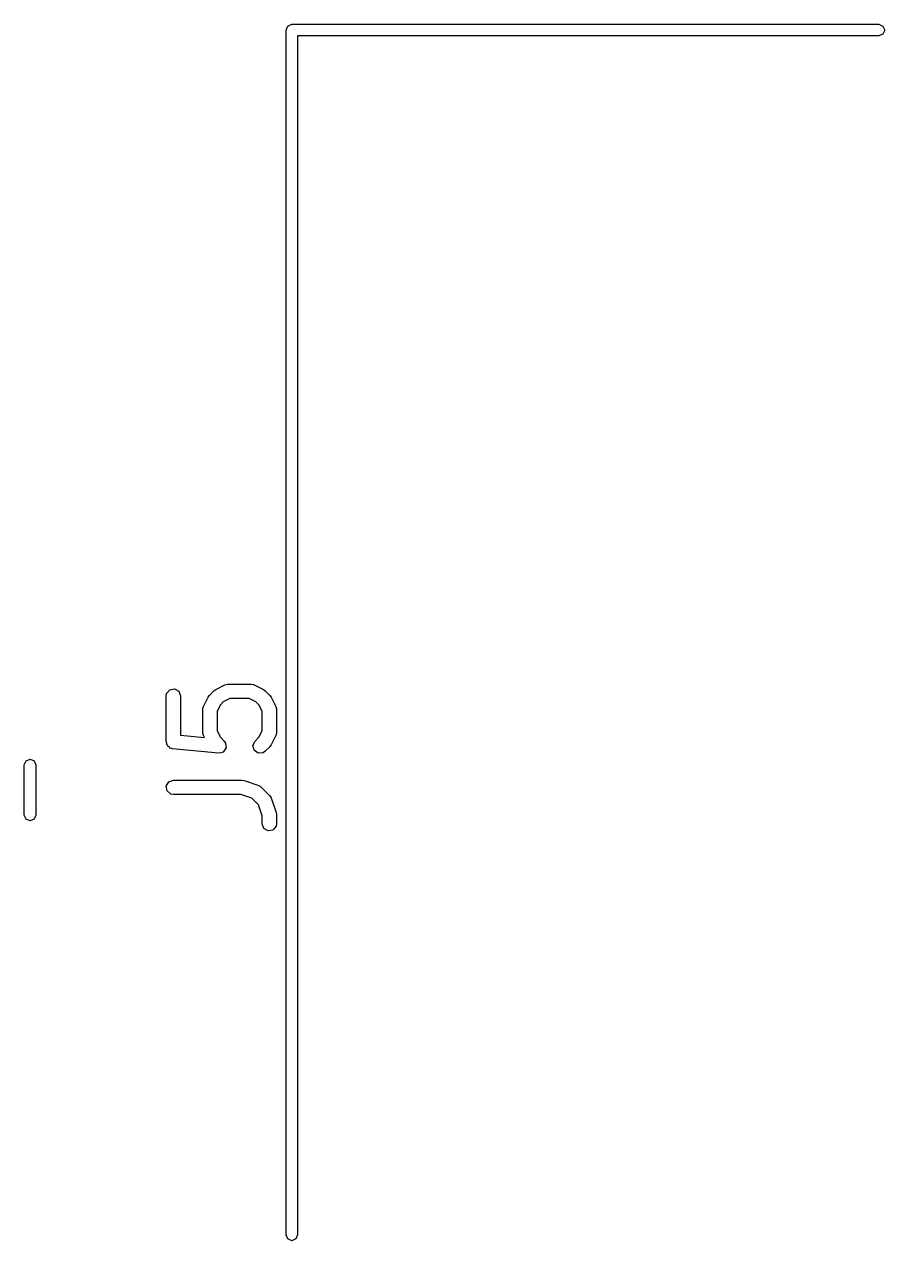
# Model space of a CAD drawing. Extents: x 44 to 148, y -85 to -25.
# Drawn here: x 123.61 to 132.58, y -73.72 to -61.04 of the extents above; entities that cross this region are included whole.
import ezdxf

# ---------------------------------------------------------------- set-up
doc = ezdxf.new("R2010")
doc.units = 0
doc.layers.add('BLACK', color=7, linetype='CONTINUOUS')

msp = doc.modelspace()

# ---------------------------------------------------------------- linework, layer by layer
at = {"layer": 'BLACK', "linetype": 'CONTINUOUS'}
for p, q in [((126.34, -61.1), (126.357574, -61.057574)), ((126.34, -73.66), (126.34, -61.1)), ((126.357574, -61.057574), (126.4, -61.04)), ((126.4, -61.04), (132.52, -61.04)), ((132.52, -61.04), (132.562426, -61.057574)), ((132.562426, -61.057574), (132.58, -61.1)), ((132.58, -61.1), (132.562426, -61.142426)), ((132.52, -61.16), (126.46, -61.16)), ((126.46, -61.16), (126.46, -73.66)), ((132.562426, -61.142426), (132.52, -61.16)), ((125.607468, -67.97387), (125.702706, -67.926251)), ((125.702706, -67.926251), (125.727672, -67.918825)), ((125.727672, -67.918825), (125.732033, -67.919866)), ((125.732033, -67.919866), (125.736247, -67.918333)), ((125.736247, -67.918333), (125.974342, -67.918333)), ((125.974342, -67.918333), (125.999994, -67.922856)), ((125.999994, -67.922856), (126.003429, -67.925738)), ((126.003429, -67.925738), (126.007883, -67.926251)), ((126.007883, -67.926251), (126.103121, -67.97387)), ((125.089819, -68.040952), (125.094342, -68.0153)), ((125.089819, -68.517142), (125.089819, -68.040952)), ((125.094342, -68.0153), (125.127319, -67.976)), ((125.127319, -67.976), (125.177843, -67.967091)), ((125.177843, -67.967091), (125.222272, -67.992743)), ((125.222272, -67.992743), (125.239819, -68.040952)), ((125.239819, -68.040952), (125.239819, -68.449267)), ((125.478689, -68.150268), (125.526308, -68.05503)), ((125.526308, -68.05503), (125.539666, -68.037019)), ((125.539666, -68.037019), (125.540357, -68.035538)), ((125.540357, -68.035538), (125.587976, -67.987919)), ((125.587976, -67.987919), (125.606342, -67.975059)), ((125.606342, -67.975059), (125.607468, -67.97387)), ((125.753952, -68.068333), (125.685436, -68.102591)), ((125.956637, -68.068333), (125.753952, -68.068333)), ((126.025153, -68.102591), (125.956637, -68.068333)), ((126.103121, -67.97387), (126.121129, -67.987226)), ((126.121129, -67.987226), (126.122612, -67.987918)), ((126.122612, -67.987918), (126.170232, -68.035537)), ((126.170232, -68.035537), (126.183094, -68.053905)), ((126.183094, -68.053905), (126.184282, -68.05503)), ((126.184282, -68.05503), (126.231901, -68.150268)), ((125.470771, -68.183809), (125.475294, -68.158157)), ((125.470771, -68.421904), (125.470771, -68.183809)), ((125.475294, -68.158157), (125.478176, -68.154721)), ((125.478176, -68.154721), (125.478689, -68.150268)), ((125.655029, -68.132998), (125.620771, -68.201514)), ((125.620771, -68.201514), (125.620771, -68.404199)), ((125.685436, -68.102591), (125.655029, -68.132998)), ((126.055561, -68.132998), (126.025153, -68.102591)), ((126.089819, -68.201514), (126.055561, -68.132998)), ((126.089819, -68.404199), (126.089819, -68.201514)), ((126.231901, -68.150268), (126.239327, -68.175234)), ((126.239327, -68.175234), (126.238285, -68.179595)), ((126.238285, -68.179595), (126.239819, -68.183809)), ((126.239819, -68.183809), (126.239819, -68.421904)), ((125.239819, -68.449267), (125.488009, -68.474086)), ((125.472304, -68.426117), (125.470771, -68.421904)), ((125.471263, -68.430478), (125.472304, -68.426117)), ((125.478689, -68.455445), (125.471263, -68.430478)), ((125.488009, -68.474086), (125.478689, -68.455445)), ((125.620771, -68.404199), (125.655029, -68.472715)), ((126.055561, -68.472714), (126.089819, -68.404199)), ((126.231901, -68.455445), (126.184282, -68.550683)), ((126.232413, -68.450991), (126.231901, -68.455445)), ((126.235296, -68.447556), (126.232413, -68.450991)), ((126.239819, -68.421904), (126.235296, -68.447556)), ((125.095266, -68.532108), (125.089819, -68.517142)), ((125.096458, -68.547993), (125.095266, -68.532108)), ((125.10378, -68.555499), (125.096458, -68.547993)), ((125.107366, -68.565351), (125.10378, -68.555499)), ((125.121159, -68.573314), (125.107366, -68.565351)), ((125.132282, -68.584717), (125.121159, -68.573314)), ((125.149102, -68.589448), (125.132282, -68.584717)), ((125.151795, -68.591003), (125.149102, -68.589448)), ((125.153537, -68.590695), (125.151795, -68.591003)), ((125.157356, -68.59177), (125.153537, -68.590695)), ((125.633546, -68.639389), (125.157356, -68.59177)), ((125.655029, -68.472715), (125.694042, -68.511728)), ((125.694042, -68.511728), (125.708982, -68.533065)), ((125.713207, -68.58507), (125.698475, -68.605562)), ((125.708982, -68.533065), (125.709024, -68.533556)), ((125.709024, -68.533556), (125.70937, -68.53391)), ((125.70937, -68.53391), (125.711257, -68.55907)), ((125.711257, -68.55907), (125.713453, -68.584172)), ((125.713453, -68.584172), (125.713169, -68.584576)), ((125.713169, -68.584576), (125.713207, -68.58507)), ((125.994866, -68.558224), (126.016548, -68.511727)), ((126.008143, -68.607779), (125.994866, -68.558224)), ((126.016548, -68.511727), (126.055561, -68.472714)), ((126.170232, -68.570176), (126.122612, -68.617795)), ((126.170922, -68.568694), (126.170232, -68.570176)), ((126.184282, -68.550683), (126.170922, -68.568694)), ((123.611, -68.760748), (123.628574, -68.718322)), ((123.628574, -68.718322), (123.671, -68.700748)), ((123.671, -68.700748), (123.713426, -68.718322)), ((123.713426, -68.718322), (123.731, -68.760748)), ((125.634025, -68.639266), (125.633546, -68.639389)), ((125.634472, -68.639475), (125.634025, -68.639266)), ((125.658822, -68.63295), (125.634472, -68.639475)), ((125.683262, -68.626726), (125.658822, -68.63295)), ((125.683549, -68.626325), (125.683262, -68.626726)), ((125.684027, -68.626198), (125.683549, -68.626325)), ((125.698475, -68.605562), (125.684027, -68.626198)), ((126.050168, -68.637205), (126.008143, -68.607779)), ((126.101275, -68.632735), (126.050168, -68.637205)), ((126.122612, -68.617795), (126.101275, -68.632735)), ((123.611, -69.283252), (123.611, -68.760748)), ((123.731, -68.760748), (123.731, -69.283252)), ((125.090958, -68.980309), (125.11661, -68.93588)), ((125.11661, -68.93588), (125.164819, -68.918333)), ((125.164819, -68.918333), (125.879104, -68.918333)), ((125.879104, -68.918333), (125.901186, -68.922226)), ((125.901186, -68.922226), (125.902821, -68.922182)), ((125.902821, -68.922182), (126.045678, -68.969801)), ((126.045678, -68.969801), (126.068583, -68.982203)), ((125.099867, -69.030833), (125.090958, -68.980309)), ((125.139167, -69.06381), (125.099867, -69.030833)), ((125.164819, -69.068333), (125.139167, -69.06381)), ((125.866934, -69.068333), (125.164819, -69.068333)), ((125.981447, -69.106504), (125.866934, -69.068333)), ((126.068583, -68.982203), (126.07093, -68.986024)), ((126.07093, -68.986024), (126.074994, -68.987919)), ((126.074994, -68.987919), (126.170233, -69.083157)), ((126.170233, -69.083157), (126.185174, -69.104494)), ((126.185174, -69.104494), (126.185564, -69.108962)), ((126.051648, -69.176704), (125.981447, -69.106504)), ((126.089819, -69.291217), (126.051648, -69.176704)), ((126.185564, -69.108962), (126.188351, -69.112473)), ((126.188351, -69.112473), (126.23597, -69.255329)), ((123.628574, -69.325678), (123.611, -69.283252)), ((123.671, -69.343252), (123.628574, -69.325678)), ((123.713426, -69.325678), (123.671, -69.343252)), ((123.731, -69.283252), (123.713426, -69.325678)), ((126.089819, -69.374285), (126.089819, -69.291217)), ((126.23597, -69.255329), (126.239259, -69.277509)), ((126.239259, -69.277509), (126.239819, -69.279047)), ((126.239819, -69.279047), (126.239819, -69.374285)), ((126.107366, -69.422494), (126.089819, -69.374285)), ((126.151795, -69.448146), (126.107366, -69.422494)), ((126.202319, -69.439237), (126.151795, -69.448146)), ((126.235296, -69.399937), (126.202319, -69.439237)), ((126.239819, -69.374285), (126.235296, -69.399937)), ((126.357574, -73.702426), (126.34, -73.66)), ((126.46, -73.66), (126.442426, -73.702426)), ((126.4, -73.72), (126.357574, -73.702426)), ((126.442426, -73.702426), (126.4, -73.72))]:
    msp.add_line(p, q, dxfattribs=at)

doc.saveas('drawing.dxf')
